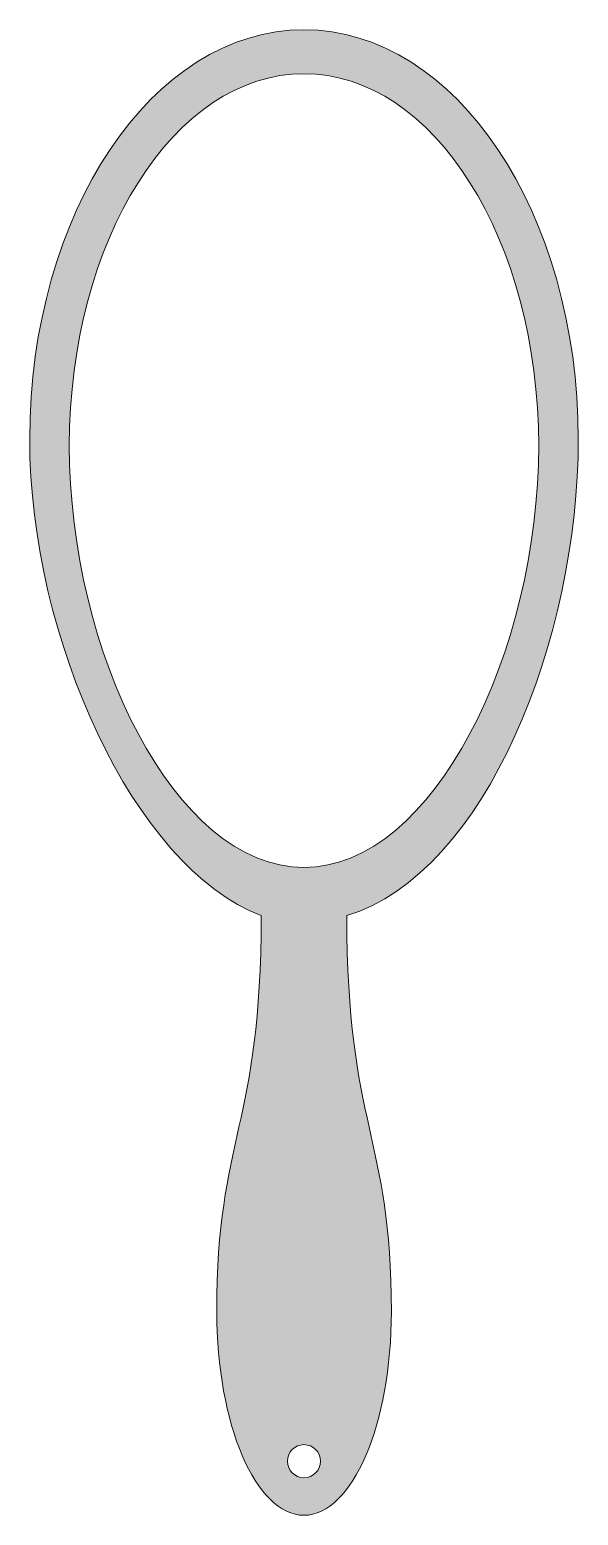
# Model space of a CAD drawing. Header units: inches. Extents: x 0 to 38, y 0 to 102.
import ezdxf

# ---------------------------------------------------------------- set-up
doc = ezdxf.new("R2010")
doc.units = ezdxf.units.IN
doc.header["$MEASUREMENT"] = 0
doc.layers.add('Layer 1', color=7, linetype='Continuous')

msp = doc.modelspace()

# ---------------------------------------------------------------- hatches: boundary and pattern name
at = {"layer": 'Layer 1', "true_color": 0xd01b77}
h = msp.add_hatch(color=232, dxfattribs=at)
h.dxf.hatch_style = 2
edge = h.paths.add_edge_path()
edge.add_spline(control_points=[(15.84, 41.01), (15.84, 26.5), (12.8, 26), (12.8, 13.94), (12.8, 6.24), (15.47, 0), (18.77, 0), (22.07, 0), (24.75, 6.24), (24.75, 13.94), (24.75, 25.96), (21.7, 26.55), (21.7, 41.01), (31.25, 43.93), (37.54, 60), (37.54, 73.6), (37.54, 89.06), (29.14, 101.6), (18.77, 101.6), (8.4, 101.6), (0, 89.06), (0, 73.6), (0, 60), (7.13, 44.31), (15.84, 41.01)], knot_values=[0, 0, 0, 0, 1, 1, 1, 2, 2, 2, 3, 3, 3, 4, 4, 4, 5, 5, 5, 6, 6, 6, 7, 7, 7, 8, 8, 8, 8], degree=3, periodic=1)
edge = h.paths.add_edge_path()
edge.add_spline(control_points=[(18.77, 2.57), (18.14, 2.57), (17.64, 3.07), (17.64, 3.7), (17.64, 4.32), (18.14, 4.83), (18.77, 4.83), (19.39, 4.83), (19.9, 4.32), (19.9, 3.7), (19.9, 3.07), (19.39, 2.57), (18.77, 2.57)], knot_values=[0, 0, 0, 0, 1, 1, 1, 2, 2, 2, 3, 3, 3, 4, 4, 4, 4], degree=3, periodic=1)
edge = h.paths.add_edge_path()
edge.add_spline(control_points=[(18.77, 98.59), (27.64, 98.59), (34.83, 87.2), (34.83, 73.15), (34.83, 59.1), (27.64, 44.31), (18.77, 44.31), (9.9, 44.31), (2.71, 59.1), (2.71, 73.15), (2.71, 87.2), (9.9, 98.59), (18.77, 98.59)], knot_values=[0, 0, 0, 0, 1, 1, 1, 2, 2, 2, 3, 3, 3, 4, 4, 4, 4], degree=3, periodic=1)

# ---------------------------------------------------------------- linework, layer by layer
at = {"layer": 'Layer 1', "lineweight": 0}
for points, knots in [([(15.84, 41.01), (15.84, 26.5), (12.8, 26), (12.8, 13.94), (12.8, 6.24), (15.47, 0), (18.77, 0), (22.07, 0), (24.75, 6.24), (24.75, 13.94), (24.75, 25.96), (21.7, 26.55), (21.7, 41.01), (31.25, 43.93), (37.54, 60), (37.54, 73.6), (37.54, 89.06), (29.14, 101.6), (18.77, 101.6), (8.4, 101.6), (0, 89.06), (0, 73.6), (0, 60), (7.13, 44.31), (15.84, 41.01)], [0, 0, 0, 0, 1, 1, 1, 2, 2, 2, 3, 3, 3, 4, 4, 4, 5, 5, 5, 6, 6, 6, 7, 7, 7, 8, 8, 8, 8]), ([(18.77, 98.59), (27.64, 98.59), (34.83, 87.2), (34.83, 73.15), (34.83, 59.1), (27.64, 44.31), (18.77, 44.31), (9.9, 44.31), (2.71, 59.1), (2.71, 73.15), (2.71, 87.2), (9.9, 98.59), (18.77, 98.59)], [0, 0, 0, 0, 1, 1, 1, 2, 2, 2, 3, 3, 3, 4, 4, 4, 4]), ([(18.77, 2.57), (18.14, 2.57), (17.64, 3.07), (17.64, 3.7), (17.64, 4.32), (18.14, 4.83), (18.77, 4.83), (19.39, 4.83), (19.9, 4.32), (19.9, 3.7), (19.9, 3.07), (19.39, 2.57), (18.77, 2.57)], [0, 0, 0, 0, 1, 1, 1, 2, 2, 2, 3, 3, 3, 4, 4, 4, 4])]:
    msp.add_open_spline(points, degree=3, knots=knots, dxfattribs=at)

doc.saveas('drawing.dxf')
